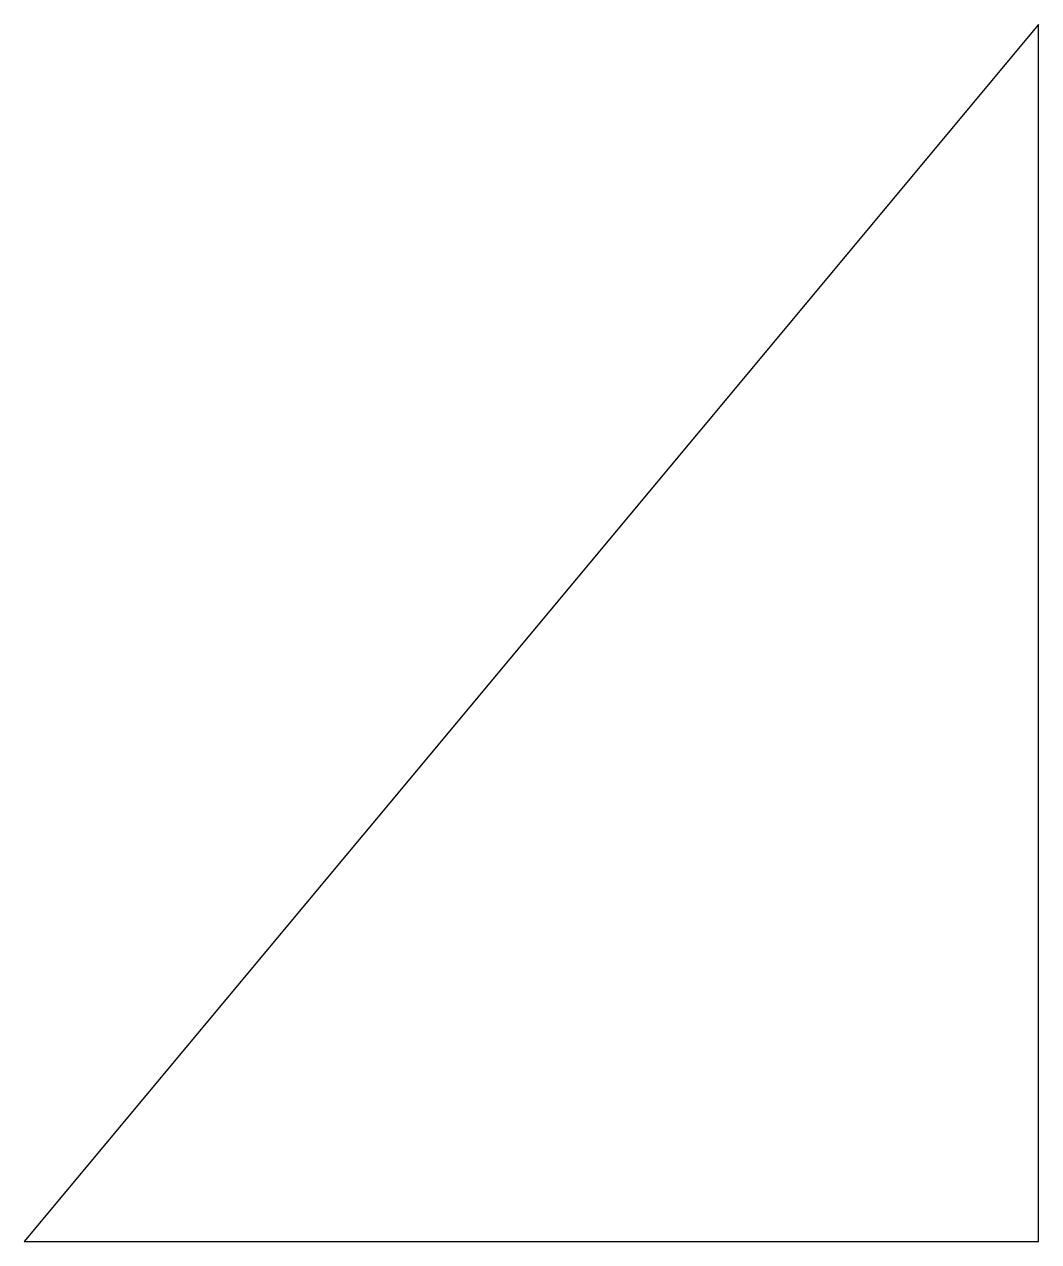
# Model space of a CAD drawing. Header units: millimetres. Extents: x -167 to 83, y -100 to 200.
import ezdxf

# ---------------------------------------------------------------- set-up
doc = ezdxf.new("R2010")
doc.units = ezdxf.units.MM

msp = doc.modelspace()

# ---------------------------------------------------------------- linework, layer by layer
for p, q in [((83.33, 200), (-166.67, -100)), ((83.33, -100), (83.33, 200)), ((-166.67, -100), (83.33, -100))]:
    msp.add_line(p, q)

doc.saveas('drawing.dxf')
